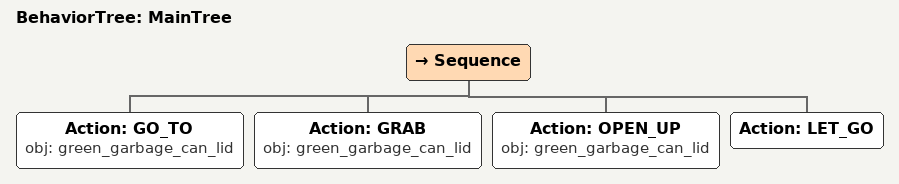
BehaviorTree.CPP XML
<root main_tree_to_execute="MainTree">
  <BehaviorTree ID="MainTree">
    <Sequence>
      <!-- Go to green_garbage_can_lid -->
      <Action ID="GO_TO" obj="green_garbage_can_lid" />
      <!-- Grab green_garbage_can_lid -->
      <Action ID="GRAB" obj="green_garbage_can_lid" />
      <!-- Open up green_garbage_can_lid -->
      <Action ID="OPEN_UP" obj="green_garbage_can_lid" />
      <!-- Let go -->
      <Action ID="LET_GO" />
    </Sequence>
  </BehaviorTree>
</root>
